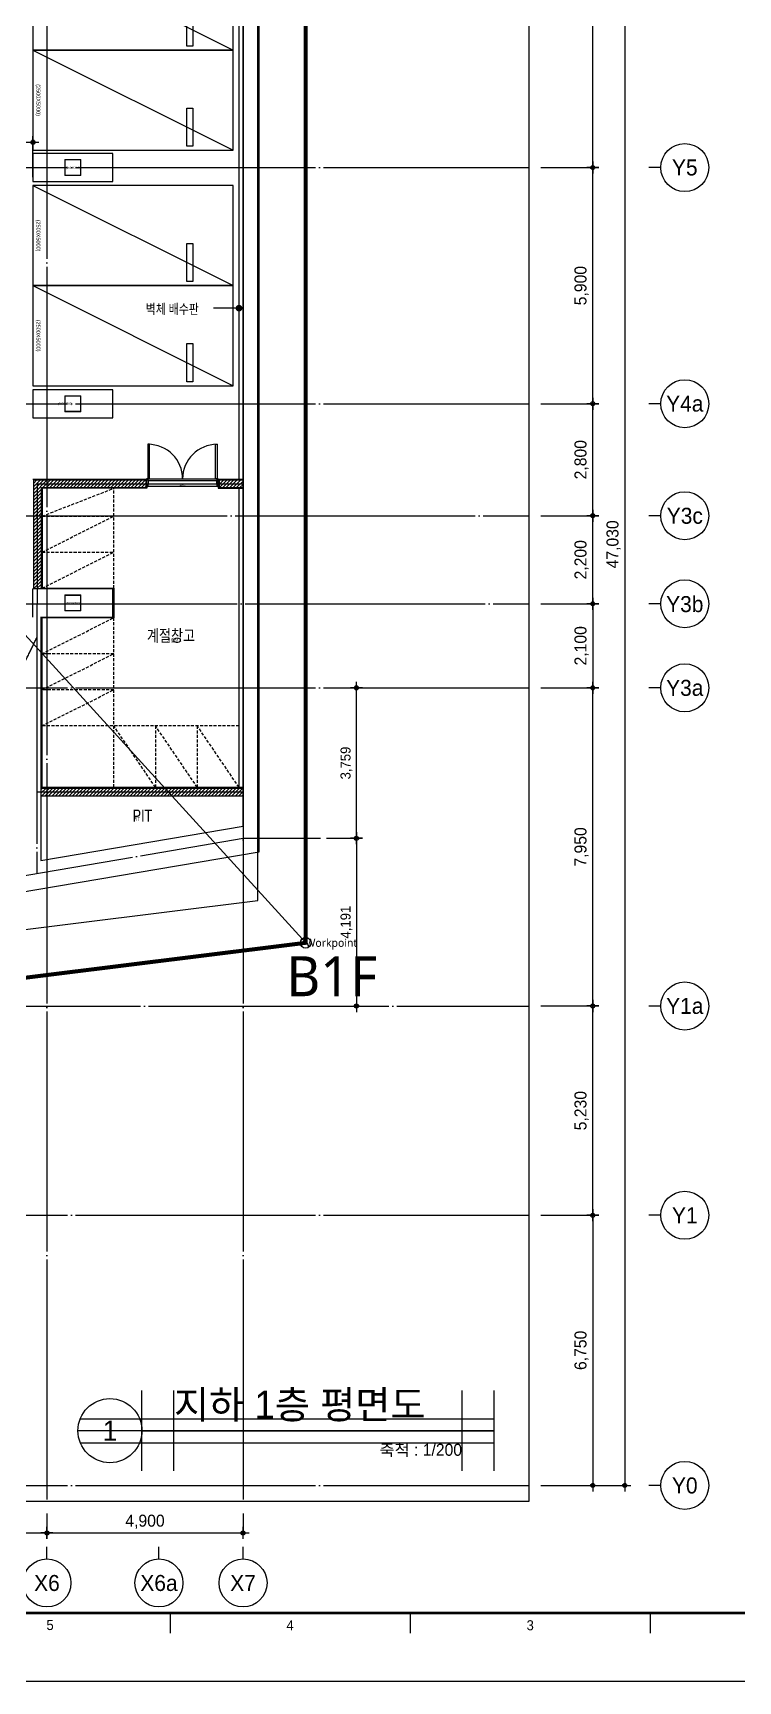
# Model space of a CAD drawing. Header units: millimetres. Extents: x 0 to 1390178, y 0 to 110113.
# Drawn here: x 392572 to 410195, y 0 to 41181 of the extents above; entities that cross this region are included whole.
import ezdxf
from ezdxf.enums import TextEntityAlignment as Align
from ezdxf.xclip import XClip

# ---------------------------------------------------------------- set-up
doc = ezdxf.new("R2018")
doc.units = ezdxf.units.MM
doc.header["$LTSCALE"] = 100
doc.header["$XCLIPFRAME"] = 0
for name, pattern in [('CEN', [62, 60, -1, 0, -1]), ('X - 평면도$0$CEN', [62, 60, -1, 0, -1]), ('X - 평면도$0$HID', [1.5, 1, -0.5]), ('X - 평면도$0$HIDDEN', [0.375, 0.25, -0.125]), ('X - 평면도$0$PHANTOM2', [50, 40, -2, 2, -2, 2, -2])]:
    doc.linetypes.add(name, pattern=pattern)
doc.layers.get('DEFPOINTS').update_dxf_attribs({"color": 145})
for name, color, linetype in [('A-CEN', 1, 'CEN'), ('AA-MKXM', 7, 'Continuous'), ('AA-XXXX-DIMS', 7, 'Continuous'), ('AA-XXXX-TEXT', 3, 'Continuous'), ('DIM', 7, 'Continuous'), ('SYM', 7, 'Continuous'), ('X - SHEET$0$AA-BORD-FORM', 7, 'Continuous'), ('X - SHEET$0$AA-BORD-TEXT', 3, 'Continuous'), ('X - 평면도$0$! □-COL', 2, 'Continuous'), ('X - 평면도$0$0-구역계', 1, 'Continuous'), ('X - 평면도$0$A-FIN', 8, 'Continuous'), ('X - 평면도$0$AA-WAXM-BLOK', 3, 'Continuous'), ('X - 평면도$0$AA-WAXM-CONC', 2, 'Continuous'), ('X - 평면도$0$AA-XXXX-CNTL', 1, 'X - 평면도$0$CEN'), ('X - 평면도$0$AA-XXXX-PARK', 8, 'Continuous'), ('X - 평면도$0$AA-XXXX-PAT3', 8, 'Continuous'), ('X - 평면도$0$AA-XXXX-PATT', 8, 'Continuous'), ('X - 평면도$0$벽배수판', 6, 'Continuous')]:
    doc.layers.add(name, color=color, linetype=linetype)
doc.layers.add('X - 평면도$0$A-door', color=4, linetype='Continuous', lineweight=25)
for name, color, linetype, plot in [('X - 평면도$0$A-GUIDE TEXT', 67, 'Continuous', False), ('X - 평면도$0$AA-XXXX-H', 195, 'Continuous', False), ('X - 평면도$0$DEFPOINT', 163, 'Continuous', False)]:
    doc.layers.add(name, color=color, linetype=linetype, plot=plot)
doc.styles.add('HAUD01', font='Dotum.ttf')
doc.styles.get("Standard").update_dxf_attribs({"font": 'Dotum.ttf'})
doc.styles.add('X - SHEET$0$HAUD01', font='Dotum.ttf')
doc.styles.add('X - 평면도$0$HAUD01', font='Dotum.ttf')
doc.styles.add('X - 평면도$0$STANDARD', font='Dotum.ttf')
doc.styles.add('X - 평면도$0$맑은고딕', font='malgun.ttf')
doc.dimstyles.new('HAUD-100', dxfattribs={"dimscale": 100, "dimtxt": 3, "dimasz": 1, "dimexe": 0, "dimexo": 3, "dimgap": 1, "dimtad": 1, "dimdec": 0, "dimdsep": 46, "dimlunit": 6, "dimtxsty": 'HAUD01', "dimblk": 'DIMDOT', "dimcen": 2.5, "dimdle": 1.5, "dimclrd": 7, "dimclre": 7, "dimclrt": 3, "dimadec": 0, "dimazin": 0, "dimtfac": 1, "dimtdec": 0, "dimtix": 1, "dimtmove": 2, "dimatfit": 3, "dimfxl": 1, "dimtvp": 1, "dimtolj": 1, "dimtzin": 0, "dimarcsym": 0})
doc.dimstyles.new('HAUD-80', dxfattribs={"dimscale": 100, "dimtxt": 2.5, "dimasz": 0.5, "dimexe": 0, "dimexo": 1.5, "dimgap": 1, "dimtad": 1, "dimdec": 0, "dimdsep": 46, "dimlunit": 6, "dimtxsty": 'HAUD01', "dimblk": 'Z_DOT', "dimcen": 2.5, "dimdle": 1.5, "dimclrd": 7, "dimclre": 7, "dimclrt": 4, "dimadec": 0, "dimazin": 0, "dimtfac": 1, "dimtdec": 0, "dimtix": 1, "dimtmove": 2, "dimatfit": 3, "dimfxl": 1, "dimtvp": 1, "dimtolj": 1, "dimtzin": 0, "dimarcsym": 0})

# ---------------------------------------------------------------- blocks, each defined once
blk = doc.blocks.new('X - SHEET$0$HAUDsheetV')
at = {"layer": 'X - SHEET$0$AA-BORD-FORM', "color": 2}
for p, q in [((601, 17), (601, 12)), ((661, 17), (661, 12)), ((721, 17), (721, 12))]:
    blk.add_line(p, q, dxfattribs=at)
at = {"layer": 'X - SHEET$0$AA-BORD-FORM', "color": 1}
blk.add_lwpolyline([(1, 0), (841, 0), (841, 594), (1, 594)], close=True, dxfattribs=at)
at = {"layer": 'X - SHEET$0$AA-BORD-FORM', "color": 2, "const_width": 0.682}
blk.add_lwpolyline([(21, 17), (21, 577), (821, 577), (821, 17)], close=True, dxfattribs=at)
at = {"layer": 'X - SHEET$0$AA-BORD-TEXT', "color": 7, "style": 'X - SHEET$0$HAUD01'}
for s, p in [('5', (571, 13.99)), ('4', (631, 13.95)), ('3', (691, 13.94))]:
    blk.add_text(s, height=2.5, dxfattribs=at).set_placement(p, align=Align.MIDDLE_CENTER)
at = {"layer": 'X - SHEET$0$AA-BORD-TEXT', "color": 3, "style": 'X - SHEET$0$HAUD01'}
for tag, p in [('PJCode', (786, 567.94)), ('작성자', (786.11, 194.82)), ('검토자', (786.11, 181.82)), ('최종검토자', (786.11, 168.82)), ('승인자', (786.11, 155.82)), ('일자', (786.83, 144.02)), ('개정번호', (812, 65.92))]:
    blk.add_attdef(tag, text='', height=3, dxfattribs=at).set_placement(p, align=Align.MIDDLE_CENTER)
at = {"layer": 'X - SHEET$0$AA-BORD-TEXT', "color": 3, "lineweight": 30, "flags": 104}
blk.add_attdef('PJTitle', text='', height=4, dxfattribs=at).set_placement((787.25, 536.62), align=Align.MIDDLE_CENTER)
blk = doc.blocks.new('X - SHEET')
ref = blk.add_blockref('X - SHEET$0$HAUDsheetV', (-100, 0), dxfattribs=dict(xscale=100, yscale=100, zscale=100))
lines = blk.add_mtext('중랑구 상봉동 116-49번지 일원 2030 청년주택 \\P신축공사', dxfattribs={"layer": 'X - SHEET$0$AA-BORD-TEXT', "color": 3, "insert": (78625, 53662), "char_height": 5056.52, "attachment_point": 1})
ref.add_attrib('PJTitle', '', (78625, 53662), dxfattribs={"flags": 104}).embed_mtext(lines)
blk = doc.blocks.new('DIMDOT')
at = {"layer": 'AA-XXXX-DIMS'}
for p, q in [((-1.5, 0), (1.5, 0)), ((0, -1.5), (0, 1.5))]:
    blk.add_line(p, q, dxfattribs=at)
for radius in [0.5, 0.25]:
    blk.add_circle((0, 0), radius, dxfattribs=at)
blk = doc.blocks.new('*D284')
at = {"color": 7, "lineweight": -2, "transparency": 16777216}
for p, q in [((-11317, -14259), (-11317, -14746)), ((-6467, -14259), (-6467, -14746)), ((-11217, -14746), (-6567, -14746))]:
    blk.add_line(p, q, dxfattribs=at)
at = {"layer": 'DEFPOINTS', "color": 0, "transparency": 16777216}
for p in [(-11317, -13959, 0), (-6467, -13959, 0), (-6467, -14746)]:
    blk.add_point(p, dxfattribs=at)
at = {"color": 7, "lineweight": -2, "transparency": 16777216, "xscale": 100, "yscale": 100, "zscale": 100, "rotation": 180}
blk.add_blockref('DIMDOT', (-11317, -14746), dxfattribs=at)
at = {"color": 7, "lineweight": -2, "transparency": 16777216, "xscale": 100, "yscale": 100, "zscale": 100}
blk.add_blockref('DIMDOT', (-6467, -14746), dxfattribs=at)
at = {"color": 3, "transparency": 16777216, "insert": (-8892, -14467), "char_height": 300, "attachment_point": 5, "style": 'HAUD01'}
blk.add_mtext('\\A1;4,850', dxfattribs=at)
blk = doc.blocks.new('*D285')
at = {"color": 7, "lineweight": -2, "transparency": 16777216}
for p, q in [((-6467, -14259), (-6467, -14746)), ((-1567, -14259), (-1567, -14746)), ((-6367, -14746), (-1667, -14746))]:
    blk.add_line(p, q, dxfattribs=at)
at = {"layer": 'DEFPOINTS', "color": 0, "transparency": 16777216}
for p in [(-6467, -13959, 0), (-1567, -13959, 0), (-1567, -14746)]:
    blk.add_point(p, dxfattribs=at)
at = {"color": 7, "lineweight": -2, "transparency": 16777216, "xscale": 100, "yscale": 100, "zscale": 100, "rotation": 180}
blk.add_blockref('DIMDOT', (-6467, -14746), dxfattribs=at)
at = {"color": 7, "lineweight": -2, "transparency": 16777216, "xscale": 100, "yscale": 100, "zscale": 100}
blk.add_blockref('DIMDOT', (-1567, -14746), dxfattribs=at)
at = {"color": 3, "transparency": 16777216, "insert": (-4017, -14467), "char_height": 300, "attachment_point": 5, "style": 'HAUD01'}
blk.add_mtext('\\A1;4,900', dxfattribs=at)
blk = doc.blocks.new('*D289')
at = {"color": 7, "lineweight": -2, "transparency": 16777216}
for p, q in [((5874, 33471), (7974, 33471)), ((7974, 33371), (7974, -13459)), ((5874, -13559), (7974, -13559))]:
    blk.add_line(p, q, dxfattribs=at)
at = {"layer": 'DEFPOINTS', "color": 0, "transparency": 16777216}
for p in [(5574, 33471, 0), (5574, -13559, 0), (7974, -13559)]:
    blk.add_point(p, dxfattribs=at)
at = {"color": 7, "lineweight": -2, "transparency": 16777216, "xscale": 100, "yscale": 100, "zscale": 100}
for p, rotation in [((7974, 33471), 90), ((7974, -13559), 270)]:
    blk.add_blockref('DIMDOT', p, dxfattribs=dict(at, rotation=rotation))
at = {"color": 3, "transparency": 16777216, "insert": (7695, 9956), "char_height": 300, "attachment_point": 5, "rotation": 90, "style": 'HAUD01'}
blk.add_mtext('\\A1;47,030', dxfattribs=at)
blk = doc.blocks.new('*D291')
at = {"color": 7, "lineweight": -2, "transparency": 16777216}
for p, q in [((5874, 27721), (7174, 27721)), ((7174, 19471), (7174, 27621)), ((5874, 19371), (7174, 19371))]:
    blk.add_line(p, q, dxfattribs=at)
at = {"layer": 'DEFPOINTS', "color": 0, "transparency": 16777216}
for p in [(5574, 27721, 0), (7174, 27721), (5574, 19371, 0)]:
    blk.add_point(p, dxfattribs=at)
at = {"color": 7, "lineweight": -2, "transparency": 16777216, "xscale": 100, "yscale": 100, "zscale": 100}
for p, rotation in [((7174, 27721), 90), ((7174, 19371), 270)]:
    blk.add_blockref('DIMDOT', p, dxfattribs=dict(at, rotation=rotation))
at = {"color": 3, "transparency": 16777216, "insert": (6895, 23546), "char_height": 300, "attachment_point": 5, "rotation": 90, "style": 'HAUD01'}
blk.add_mtext('\\A1;8,350', dxfattribs=at)
blk = doc.blocks.new('*D292')
at = {"color": 7, "lineweight": -2, "transparency": 16777216}
for p, q in [((5874, 6371), (7174, 6371)), ((7174, -1479), (7174, 6271)), ((5874, -1579), (7174, -1579))]:
    blk.add_line(p, q, dxfattribs=at)
at = {"layer": 'DEFPOINTS', "color": 0, "transparency": 16777216}
for p in [(5574, 6371, 0), (7174, 6371), (5574, -1579, 0)]:
    blk.add_point(p, dxfattribs=at)
at = {"color": 7, "lineweight": -2, "transparency": 16777216, "xscale": 100, "yscale": 100, "zscale": 100}
for p, rotation in [((7174, 6371), 90), ((7174, -1579), 270)]:
    blk.add_blockref('DIMDOT', p, dxfattribs=dict(at, rotation=rotation))
at = {"color": 3, "transparency": 16777216, "insert": (6895, 2396), "char_height": 300, "attachment_point": 5, "rotation": 90, "style": 'HAUD01'}
blk.add_mtext('\\A1;7,950', dxfattribs=at)
blk = doc.blocks.new('*D293')
at = {"color": 7, "lineweight": -2, "transparency": 16777216}
for p, q in [((5874, -1579), (7174, -1579)), ((7174, -6709), (7174, -1679)), ((5874, -6809), (7174, -6809))]:
    blk.add_line(p, q, dxfattribs=at)
at = {"layer": 'DEFPOINTS', "color": 0, "transparency": 16777216}
for p in [(5574, -1579, 0), (7174, -1579), (5574, -6809, 0)]:
    blk.add_point(p, dxfattribs=at)
at = {"color": 7, "lineweight": -2, "transparency": 16777216, "xscale": 100, "yscale": 100, "zscale": 100}
for p, rotation in [((7174, -1579), 90), ((7174, -6809), 270)]:
    blk.add_blockref('DIMDOT', p, dxfattribs=dict(at, rotation=rotation))
at = {"color": 3, "transparency": 16777216, "insert": (6895, -4194), "char_height": 300, "attachment_point": 5, "rotation": 90, "style": 'HAUD01'}
blk.add_mtext('\\A1;5,230', dxfattribs=at)
blk = doc.blocks.new('*D294')
at = {"color": 7, "lineweight": -2, "transparency": 16777216}
for p, q in [((5874, 19371), (7174, 19371)), ((7174, 13571), (7174, 19271)), ((5874, 13471), (7174, 13471))]:
    blk.add_line(p, q, dxfattribs=at)
at = {"layer": 'DEFPOINTS', "color": 0, "transparency": 16777216}
for p in [(5574, 19371, 0), (7174, 19371), (5574, 13471, 0)]:
    blk.add_point(p, dxfattribs=at)
at = {"color": 7, "lineweight": -2, "transparency": 16777216, "xscale": 100, "yscale": 100, "zscale": 100}
for p, rotation in [((7174, 19371), 90), ((7174, 13471), 270)]:
    blk.add_blockref('DIMDOT', p, dxfattribs=dict(at, rotation=rotation))
at = {"color": 3, "transparency": 16777216, "insert": (6895, 16421), "char_height": 300, "attachment_point": 5, "rotation": 90, "style": 'HAUD01'}
blk.add_mtext('\\A1;5,900', dxfattribs=at)
blk = doc.blocks.new('*D295')
at = {"color": 7, "lineweight": -2, "transparency": 16777216}
for p, q in [((5874, 13471), (7174, 13471)), ((7174, 10771), (7174, 13371)), ((5874, 10671), (7174, 10671))]:
    blk.add_line(p, q, dxfattribs=at)
at = {"layer": 'DEFPOINTS', "color": 0, "transparency": 16777216}
for p in [(5574, 13471, 0), (7174, 13471), (5574, 10671, 0)]:
    blk.add_point(p, dxfattribs=at)
at = {"color": 7, "lineweight": -2, "transparency": 16777216, "xscale": 100, "yscale": 100, "zscale": 100}
for p, rotation in [((7174, 13471), 90), ((7174, 10671), 270)]:
    blk.add_blockref('DIMDOT', p, dxfattribs=dict(at, rotation=rotation))
at = {"color": 3, "transparency": 16777216, "insert": (6895, 12071), "char_height": 300, "attachment_point": 5, "rotation": 90, "style": 'HAUD01'}
blk.add_mtext('\\A1;2,800', dxfattribs=at)
blk = doc.blocks.new('*D296')
at = {"color": 7, "lineweight": -2, "transparency": 16777216}
for p, q in [((5874, -6809), (7174, -6809)), ((7174, -6909), (7174, -13459)), ((5874, -13559), (7174, -13559))]:
    blk.add_line(p, q, dxfattribs=at)
at = {"layer": 'DEFPOINTS', "color": 0, "transparency": 16777216}
for p in [(5574, -6809, 0), (5574, -13559), (7174, -13559)]:
    blk.add_point(p, dxfattribs=at)
at = {"color": 7, "lineweight": -2, "transparency": 16777216, "xscale": 100, "yscale": 100, "zscale": 100}
for p, rotation in [((7174, -6809), 90), ((7174, -13559), 270)]:
    blk.add_blockref('DIMDOT', p, dxfattribs=dict(at, rotation=rotation))
at = {"color": 3, "transparency": 16777216, "insert": (6895, -10184), "char_height": 300, "attachment_point": 5, "rotation": 90, "style": 'HAUD01'}
blk.add_mtext('\\A1;6,750', dxfattribs=at)
blk = doc.blocks.new('*D297')
at = {"color": 7, "lineweight": -2, "transparency": 16777216}
for p, q in [((5874, 10671), (7174, 10671)), ((7174, 8571), (7174, 10571)), ((5874, 8471), (7174, 8471))]:
    blk.add_line(p, q, dxfattribs=at)
at = {"layer": 'DEFPOINTS', "color": 0, "transparency": 16777216}
for p in [(5574, 10671, 0), (7174, 10671), (5574, 8471, 0)]:
    blk.add_point(p, dxfattribs=at)
at = {"color": 7, "lineweight": -2, "transparency": 16777216, "xscale": 100, "yscale": 100, "zscale": 100}
for p, rotation in [((7174, 10671), 90), ((7174, 8471), 270)]:
    blk.add_blockref('DIMDOT', p, dxfattribs=dict(at, rotation=rotation))
at = {"color": 3, "transparency": 16777216, "insert": (6895, 9571), "char_height": 300, "attachment_point": 5, "rotation": 90, "style": 'HAUD01'}
blk.add_mtext('\\A1;2,200', dxfattribs=at)
blk = doc.blocks.new('*D300')
at = {"color": 7, "lineweight": -2, "transparency": 16777216}
for p, q in [((5874, 8471), (7174, 8471)), ((7174, 8371), (7174, 6471)), ((5874, 6371), (7174, 6371))]:
    blk.add_line(p, q, dxfattribs=at)
at = {"layer": 'DEFPOINTS', "color": 0, "transparency": 16777216}
for p in [(5574, 8471), (5574, 6371), (7174, 6371)]:
    blk.add_point(p, dxfattribs=at)
at = {"color": 7, "lineweight": -2, "transparency": 16777216, "xscale": 100, "yscale": 100, "zscale": 100}
for p, rotation in [((7174, 8471), 90), ((7174, 6371), 270)]:
    blk.add_blockref('DIMDOT', p, dxfattribs=dict(at, rotation=rotation))
at = {"color": 3, "transparency": 16777216, "insert": (6895, 7421), "char_height": 300, "attachment_point": 5, "rotation": 90, "style": 'HAUD01'}
blk.add_mtext('\\A1;2,100', dxfattribs=at)
blk = doc.blocks.new('Z_DOT')
at = {"layer": 'DIM', "color": 0}
for p, q in [((-3, 0), (3, 0)), ((0, -3), (0, 3))]:
    blk.add_line(p, q, dxfattribs=at)
for radius in [1.05, 0.525]:
    blk.add_circle((0, 0), radius, dxfattribs=at)
blk = doc.blocks.new('*D64')
at = {"layer": 'DEFPOINTS', "color": 0, "transparency": 16777216}
for p in [(392572, 38450), (386172, 37429), (392572, 37429)]:
    blk.add_point(p, dxfattribs=at)
at = {"layer": 'DIM', "color": 7, "lineweight": -2, "transparency": 16777216}
for p, q in [((386172, 37579), (386172, 38450)), ((386222, 38450), (392522, 38450)), ((392572, 37579), (392572, 38450))]:
    blk.add_line(p, q, dxfattribs=at)
at = {"layer": 'DIM', "color": 7, "lineweight": -2, "transparency": 16777216, "xscale": 50, "yscale": 50, "zscale": 50, "rotation": 180}
blk.add_blockref('Z_DOT', (386172, 38450), dxfattribs=at)
at = {"layer": 'DIM', "color": 7, "lineweight": -2, "transparency": 16777216, "xscale": 50, "yscale": 50, "zscale": 50}
blk.add_blockref('Z_DOT', (392572, 38450), dxfattribs=at)
at = {"layer": 'DIM', "color": 4, "transparency": 16777216, "insert": (389372, 38699), "char_height": 250, "attachment_point": 5, "style": 'HAUD01'}
blk.add_mtext('\\A1;6,400', dxfattribs=at)
blk = doc.blocks.new('X - 평면도$0$A$C1F6A04A41')
at = {"layer": 'X - 평면도$0$AA-XXXX-PARK', "ltscale": 5}
blk.add_line((0, 100), (2500, 5100), dxfattribs=at)
for points in [[(0, 100), (2500, 100), (2500, 5100), (0, 5100)], [(2400, 4100), (2400, 3950), (1450, 3950), (1450, 4100)]]:
    blk.add_lwpolyline(points, close=True, dxfattribs=at)
at = {"layer": 'X - 평면도$0$DEFPOINT', "style": 'X - 평면도$0$HAUD01', "width": 0.9}
blk.add_text('(2500X5000)', height=100, dxfattribs=at).set_placement((1250, 236), align=Align.MIDDLE_CENTER)
blk = doc.blocks.new('X - 평면도$0$A$C131C07CB')
at = {"layer": 'X - 평면도$0$0-구역계', "color": 1, "linetype": 'X - 평면도$0$PHANTOM2', "const_width": 100, "flags": 128}
blk.add_lwpolyline([(50108, 50546), (32940, 50631), (27658, 50496), (20509, 50187), (2300, 48329), (1988, 39918), (1940, 31390), (1399, 24265), (272, 6596), (50, 108), (11256, 50), (11486, 6795), (29909, 7122), (29397, 12805), (50106, 15382)], close=True, dxfattribs=at)
at = {"layer": 'X - 평면도$0$DEFPOINT'}
for points in [[(50108, 50546), (32940, 50631), (27658, 50496), (20509, 50187), (2300, 48329), (1988, 39918), (1940, 31390), (1399, 24265), (272, 6596), (50, 108), (11256, 50), (11486, 6795), (29909, 7122), (29397, 12805), (50106, 15382)], [(48908, 49352), (32952, 49431), (27700, 49296), (20596, 48990), (3461, 47241), (3188, 39892), (3140, 31341), (2596, 24182), (1470, 6537), (1291, 1301), (10096, 1256), (10325, 7974), (28598, 8299), (28098, 13852), (48906, 16442)]]:
    blk.add_lwpolyline(points, close=True, dxfattribs=at)
blk.add_circle((50106, 15382), 133, dxfattribs=at)
at = {"layer": 'X - 평면도$0$DEFPOINT', "style": 'X - 평면도$0$맑은고딕'}
blk.add_text('Workpoint ', height=200, dxfattribs=at).set_placement((50106, 15382), align=Align.MIDDLE_LEFT)
blk = doc.blocks.new('X - 평면도$0$ㅁ-400X400X9X9')
at = {"layer": 'X - 평면도$0$! □-COL', "lineweight": 9, "flags": 128}
for points in [[(143814, 359875), (144214, 359875), (144214, 359884), (143814, 359884)], [(143814, 359493), (143823, 359493), (143823, 359875), (143814, 359875)], [(144214, 359493), (144205, 359493), (144205, 359875), (144214, 359875)], [(143814, 359493), (144214, 359493), (144214, 359484), (143814, 359484)]]:
    blk.add_lwpolyline(points, close=True, dxfattribs=at)
blk = doc.blocks.new('X - 평면도$0$ㅁ-310X310X9X9')
at = {"layer": 'X - 평면도$0$! □-COL', "lineweight": 9, "elevation": 0, "flags": 128}
for points in [[(295854, -66584), (296164, -66584), (296164, -66575), (295854, -66575)], [(295854, -66876), (295863, -66876), (295863, -66584), (295854, -66584)], [(296164, -66876), (296155, -66876), (296155, -66584), (296164, -66584)], [(295854, -66876), (296164, -66876), (296164, -66885), (295854, -66885)]]:
    blk.add_lwpolyline(points, close=True, dxfattribs=at)
blk = doc.blocks.new('X - 평면도$0$ㅁ-480X310X9X9')
at = {"layer": 'X - 평면도$0$! □-COL', "lineweight": 9, "elevation": 0, "flags": 128}
for points in [[(295854, -66584), (296164, -66584), (296164, -66575), (295854, -66575)], [(295854, -67046), (295863, -67046), (295863, -66584), (295854, -66584)], [(296164, -67046), (296155, -67046), (296155, -66584), (296164, -66584)], [(295854, -67046), (296164, -67046), (296164, -67055), (295854, -67055)]]:
    blk.add_lwpolyline(points, close=True, dxfattribs=at)
blk = doc.blocks.new('X - 평면도$0$A$Cb11c32c7')
at = {"layer": 'X - 평면도$0$AA-XXXX-H'}
blk.add_lwpolyline([(-9, 154, 0.414214), (-31, 176), (-202, 176), (-202, 205), (202, 205), (202, 176), (31, 176, 0.414214), (9, 154), (9, -159, 0.414214), (31, -181), (202, -181), (202, -209), (-202, -209), (-202, -181), (-31, -181, 0.414214), (-9, -159)], format="xyb", close=True, dxfattribs=at)
at = {"layer": 'X - 평면도$0$DEFPOINT', "color": 195}
for p, q in [((-202, 176), (-202, -181)), ((202, 176), (202, -181))]:
    blk.add_line(p, q, dxfattribs=at)
blk = doc.blocks.new('X - 평면도$0$A$C3919c76b')
for p in [(-77388, 54393), (-70922, 54393), (-62388, 54396), (-70913, 47796), (-62388, 47796), (-77388, 44383), (-70913, 44383)]:
    blk.add_blockref('X - 평면도$0$A$Cb11c32c7', p)
at = {"rotation": 90}
blk.add_blockref('X - 평면도$0$A$Cb11c32c7', (-77388, 47793), dxfattribs=at)
blk = doc.blocks.new('X - 평면도$0$A$C69CA1AF6')
for name, p in [('X - 평면도$0$ㅁ-310X310X9X9', (-329926, 98351, 0)), ('X - 평면도$0$ㅁ-400X400X9X9', (-185832, -331893)), ('X - 평면도$0$ㅁ-400X400X9X9', (-177932, -331893)), ('X - 평면도$0$A$C3919c76b', (43361, -33202)), ('X - 평면도$0$ㅁ-400X400X9X9', (-185832, -340313)), ('X - 평면도$0$ㅁ-480X310X9X9', (-309726, 86286, 0)), ('X - 평면도$0$ㅁ-400X400X9X9', (-149832, -340313)), ('X - 평면도$0$ㅁ-400X400X9X9', (-149832, -346213)), ('X - 평면도$0$ㅁ-310X310X9X9', (-310176, 80031, 0)), ('X - 평면도$0$ㅁ-400X400X9X9', (-185832, -348913)), ('X - 평면도$0$ㅁ-400X400X9X9', (-149832, -351193)), ('X - 평면도$0$ㅁ-400X400X9X9', (-176042, -353353)), ('X - 평면도$0$ㅁ-400X400X9X9', (-170892, -353353)), ('X - 평면도$0$ㅁ-400X400X9X9', (-185832, -354843)), ('X - 평면도$0$ㅁ-400X400X9X9', (-185832, -360743)), ('X - 평면도$0$ㅁ-400X400X9X9', (-177042, -361263)), ('X - 평면도$0$ㅁ-400X400X9X9', (-170892, -361263))]:
    blk.add_blockref(name, p)
for name, p, rotation in [('X - 평면도$0$ㅁ-480X310X9X9', (-86342, -285388, 0), 90), ('X - 평면도$0$ㅁ-480X310X9X9', (-81332, -285388, 0), 90), ('X - 평면도$0$ㅁ-400X400X9X9', (-101704, -371124), 9.582629357068267)]:
    blk.add_blockref(name, p, dxfattribs=dict(rotation=rotation))
blk = doc.blocks.new('X - 평면도$0$A$Cfb342870')
at = {"layer": 'DEFPOINTS'}
blk.add_line((0, 0), (-19177, 21041), dxfattribs=at)
blk.add_circle((0, 0), 133, dxfattribs=at)
at = {"layer": 'X - 평면도$0$AA-WAXM-CONC'}
for p, q in [((-1167, 2274), (-1167, 33871)), ((-1567, 2916), (-1567, 33471)), ((-6617, 8141), (-6617, 2058)), ((-6617, 2058), (-1567, 2916)), ((-22067, -1279), (-1167, 2274))]:
    blk.add_line(p, q, dxfattribs=at)
blk.add_point((0, 0), dxfattribs=at)
at = {"layer": 'DEFPOINTS', "style": 'X - 평면도$0$맑은고딕'}
for s, height, p in [('Workpoint ', 200, (0, 0)), ('B1F', 1000, (-482, -834))]:
    blk.add_text(s, height=height, dxfattribs=at).set_placement(p, align=Align.MIDDLE_LEFT)
blk = doc.blocks.new('X - 평면도$0$B4~1F_COL')
at = {"layer": 'X - 평면도$0$AA-WAXM-CONC'}
for p, q in [((-76928, -23827), (-77628, -23827)), ((-77628, -23827), (-77628, -24727)), ((-76928, -24727), (-76928, -23827)), ((-68628, -23827), (-69328, -23827)), ((-69328, -23827), (-69328, -24727)), ((-68628, -24727), (-68628, -23827)), ((-62728, -23827), (-63428, -23827)), ((-63428, -23827), (-63428, -24727)), ((-62728, -24727), (-62728, -23827)), ((-54328, -23827), (-55028, -23827)), ((-55028, -23827), (-55028, -24727)), ((-54328, -24727), (-54328, -23827)), ((-77628, -24727), (-76928, -24727)), ((-69328, -24727), (-68628, -24727)), ((-63428, -24727), (-62728, -24727)), ((-55028, -24727), (-54328, -24727)), ((-56778, -34707), (-57378, -34707)), ((-57378, -34707), (-57378, -37507)), ((-56778, -37507), (-56778, -34707)), ((-84178, -36177), (-86478, -36177)), ((-86478, -36177), (-86478, -36877)), ((-84178, -36877), (-84178, -36177)), ((-86478, -36877), (-84178, -36877)), ((-57378, -37507), (-56778, -37507)), ((-58378, -45577), (-58378, -46251)), ((-48178, -47057), (-50178, -47057)), ((-50178, -47757), (-50178, -47057)), ((-48178, -47757), (-48178, -47057)), ((-49978, -47757), (-48178, -47757)), ((-63328, -48094), (-63981, -48204)), ((-62009, -47871), (-63128, -48060)), ((-61942, -48265), (-62009, -47871)), ((-63981, -48204), (-63914, -48600)), ((-63864, -48894), (-61892, -48561)), ((-71238, -49217), (-71238, -49617)), ((-69238, -49217), (-71038, -49217)), ((-69238, -49217), (-69238, -49497)), ((-75388, -57127), (-75388, -57227)), ((-69738, -61107), (-69738, -62307)), ((-69738, -61107), (-69238, -61107)), ((-69238, -61107), (-69238, -62307))]:
    blk.add_line(p, q, dxfattribs=at)
for points in [[(-46678, -24527), (-47578, -24527), (-47578, -23827), (-46678, -23827)], [(-77628, -28507), (-76928, -28507), (-76928, -26507), (-77628, -26507)], [(-69328, -28507), (-69328, -26507), (-68628, -26507), (-68628, -28507)], [(-63428, -28507), (-63428, -26507), (-62728, -26507), (-62728, -28507)], [(-54328, -28507), (-54328, -26507), (-55028, -26507), (-55028, -28507)], [(-50178, -36877), (-48178, -36877), (-48178, -36177), (-50178, -36177)], [(-56778, -42247), (-58278, -42247), (-58278, -42947), (-56778, -42947)], [(-50178, -42777), (-48178, -42777), (-48178, -42077), (-50178, -42077)], [(-84178, -45477), (-84178, -44777), (-86178, -44777), (-86178, -45477)], [(-86178, -51407), (-84178, -51407), (-84178, -50707), (-86178, -50707)], [(-86178, -57307), (-84178, -57307), (-84178, -56607), (-86178, -56607)]]:
    blk.add_lwpolyline(points, close=True, dxfattribs=at)
for points in [[(-85378, -26507), (-85528, -26507), (-85528, -28507), (-84828, -28507), (-84828, -26507), (-84978, -26507)], [(-48678, -28507), (-48678, -28507), (-46678, -28507), (-46678, -27807), (-48678, -27807), (-48678, -28307)], [(-89178, -28507), (-87978, -28507), (-87978, -28007), (-89178, -28007)], [(-62588, -44977), (-63388, -44977), (-63388, -45577), (-62388, -45577), (-62388, -44977)], [(-58378, -45577), (-59878, -45577), (-59878, -44977), (-57578, -44977), (-57578, -44977)], [(-74388, -49617), (-74388, -49217), (-76388, -49217), (-76388, -49917), (-74388, -49917)], [(-75388, -57127), (-75388, -57127), (-77388, -57127), (-77388, -57827), (-75388, -57827), (-75388, -57427)], [(-71238, -57427), (-71238, -57827), (-69238, -57827), (-69238, -57824)], [(-89178, -64607), (-87878, -64607), (-87878, -64107), (-89178, -64107)]]:
    blk.add_lwpolyline(points, dxfattribs=at)
at = {"layer": 'X - 평면도$0$DEFPOINT', "linetype": 'X - 평면도$0$HID'}
for points in [[(-76888, -36807), (-76888, -34707), (-77388, -34707), (-77388, -36807), (-76888, -36807)], [(-63718, -34707), (-63718, -35207), (-62388, -35207), (-62388, -34707), (-63718, -34707)], [(-69038, -41307), (-69038, -40807), (-71413, -40807), (-71413, -41307), (-69038, -41307)], [(-63588, -41307), (-63588, -40807), (-62388, -40807), (-62388, -41307), (-63588, -41307)], [(-76888, -43407), (-76888, -44717), (-77388, -44717), (-77388, -43407), (-76888, -43407)], [(-72343, -44717), (-72343, -44217), (-70913, -44217), (-70913, -44717), (-72343, -44717)]]:
    blk.add_lwpolyline(points, dxfattribs=at)
at = {"layer": 'X - 평면도$0$DEFPOINT', "style": 'X - 평면도$0$STANDARD'}
for s, p in [('(700X900)', (-77278, -24277)), ('(700X900)', (-68978, -24277)), ('(700X900)', (-63079, -24276)), ('(700X900)', (-54678, -24277)), ('(900X700)', (-47128, -24177)), ('(1900X500)', (-88628, -28257)), ('(2000X700)', (-47678, -28157)), ('(2300X700)', (-85328, -36527)), ('(1600X700)', (-49178, -36527)), ('(2000X700)', (-49378, -42427)), ('(1500X700)', (-57528, -42547)), ('(2000X700)', (-85178, -45127)), ('(600X1000)', (-62888, -45277)), ('(3100X600)', (-58659, -45277)), ('(2000X700)', (-49178, -47407)), ('(2000X700)', (-75388, -49567)), ('(2000X700)', (-70238, -49567)), ('(2000X700)', (-85178, -51057)), ('(2000X700)', (-85178, -56957)), ('(2000X700)', (-76388, -57477)), ('(2000X700)', (-70238, -57477)), ('(1900X500)', (-69548, -61607)), ('2000X500)', (-88628, -64357))]:
    blk.add_text(s, height=50, dxfattribs=at).set_placement(p, align=Align.MIDDLE_CENTER)
for s, rotation, p in [('(2000X700)', 90, (-85178, -27507)), ('(2000X700)', 90, (-77278, -27507)), ('(2000X700)', 90, (-68978, -27507)), ('(2000X700)', 90, (-63078, -27507)), ('(2000X700)', 90, (-54678, -27507)), ('(600X2800)', 90, (-57078, -36107)), ('(2000X700)', 9.52, (-62937, -48383))]:
    blk.add_text(s, height=50, rotation=rotation, dxfattribs=at).set_placement(p, align=Align.MIDDLE_CENTER)
blk = doc.blocks.new('X - 평면도$0$A$C9949ff83')
at = {"layer": 'DEFPOINTS'}
for points in [[(0, 59400), (84000, 59400), (84000, 0), (0, 0)], [(2000, 1700), (75000, 1700), (75000, 57700), (2000, 57700)]]:
    blk.add_lwpolyline(points, close=True, dxfattribs=at)
blk = doc.blocks.new('X - 평면도$0$철재양여닫이문(S)1')
at = {"layer": 'X - 평면도$0$A-door', "color": 9}
for p, q in [((35, 0), (1765, 0)), ((35, -180), (1765, -180)), ((45, -40), (1755, -40))]:
    blk.add_line(p, q, dxfattribs=at)
at = {"layer": 'X - 평면도$0$A-door'}
for points in [[(75, 865), (35, 865), (35, 0), (75, 0)], [(1725, 865), (1765, 865), (1765, 0), (1725, 0)], [(2, -30), (2, -2), (33, -2), (33, -42), (43, -42), (43, -138), (33, -138), (33, -178), (2, -178), (2, -150), (0, -150), (0, -180), (35, -180), (35, -140), (45, -140), (45, -40), (35, -40), (35, 0), (0, 0), (0, -30)], [(1798, -30), (1798, -2), (1767, -2), (1767, -42), (1757, -42), (1757, -138), (1767, -138), (1767, -178), (1798, -178), (1798, -150), (1800, -150), (1800, -180), (1765, -180), (1765, -140), (1755, -140), (1755, -40), (1765, -40), (1765, 0), (1800, 0), (1800, -30)]]:
    blk.add_lwpolyline(points, close=True, dxfattribs=at)
at = {"layer": 'X - 평면도$0$A-door', "color": 8}
for points in [[(33, -2), (2, -2), (2, -178), (33, -178), (33, -177), (3, -177), (3, -3), (33, -3)], [(1767, -2), (1798, -2), (1798, -178), (1767, -178), (1767, -177), (1797, -177), (1797, -3), (1767, -3)]]:
    blk.add_lwpolyline(points, close=True, dxfattribs=at)
at = {"layer": 'X - 평면도$0$A-door', "color": 1}
for centre, start, end in [((35, 0), 0, 90), ((1765, 0), 90, 180)]:
    blk.add_arc(centre, 865, start, end, dxfattribs=at)
at = {"layer": 'X - 평면도$0$A-GUIDE TEXT'}
for p, q in [((-10, -175), (-10, -5)), ((1810, -175), (1810, -5))]:
    blk.add_line(p, q, dxfattribs=at)
at = {"layer": 'X - 평면도$0$DEFPOINT', "style": 'X - 평면도$0$HAUD01'}
blk.add_text('1800', height=50, dxfattribs=at).set_placement((898, -180), align=Align.BOTTOM_CENTER)
blk = doc.blocks.new('X - 평면도', base_point=(-475.4, -286.7))
at = {"layer": 'X - 평면도$0$AA-XXXX-PATT'}
h = blk.add_hatch(dxfattribs=at)
h.set_pattern_fill('_USER', color=256, scale=60, angle=45, style=0, pattern_type=0)
h.set_pattern_definition([(45, (0, 0), (-42.426407, 42.426407), [])])
h.paths.add_polyline_path([(582652, 44768.1), (579842, 44768.1), (579842, 42043.1), (580032, 42043.1), (580032, 44578.1), (582652, 44578.1)])
h.paths.add_polyline_path([(585072, 44768.1), (584472, 44768.1), (584472, 44578.1), (585072, 44578.1)])
h = blk.add_hatch(dxfattribs=at)
h.set_pattern_fill('_USER', color=256, scale=60, angle=45, style=0, pattern_type=0)
h.set_pattern_definition([(45, (0, -35), (-42.426407, 42.426407), [])])
h.paths.add_polyline_path([(580022, 37068.1), (580022, 36878.1), (583283, 36878.1), (583109.8, 37068.1)])
h.paths.add_polyline_path([(585072, 36878.1), (585072, 37068.1), (583109.8, 37068.1), (583283, 36878.1)])
at = {"layer": 'DEFPOINTS'}
blk.add_lwpolyline([(531286.2, 68689.6), (592213.6, 68689.6), (592213.6, 19243.1), (531286.2, 19243.1)], close=True, dxfattribs=at)
at = {"layer": 'X - 평면도$0$A-FIN'}
for p, q in [((579822, 44788.1), (582662, 44788.1)), ((582672, 44613.1), (582672, 44558.1)), ((584452, 44613.1), (584452, 44558.1)), ((584452, 44558.1), (585072, 44558.1)), ((584462, 44788.1), (585072, 44788.1))]:
    blk.add_line(p, q, dxfattribs=at)
blk.add_lwpolyline([(582672, 44558.1), (580052, 44558.1), (580052, 42063.1), (581842, 42063.1), (581842, 41323.1), (580042, 41323.1), (580042, 37088.1), (585072, 37088.1)], dxfattribs=at)
at = {"layer": 'X - 평면도$0$AA-WAXM-BLOK'}
for p, q in [((579842, 44768.1), (582652, 44768.1)), ((579842, 42043.1), (579842, 44768.1)), ((580032, 44578.1), (582652, 44578.1)), ((580032, 42043.1), (580032, 44578.1)), ((582652, 44768.1), (582652, 44578.1)), ((584472, 44768.1), (584472, 44578.1)), ((584472, 44768.1), (585072, 44768.1)), ((584472, 44578.1), (585072, 44578.1)), ((580022, 37068.1), (585072, 37068.1)), ((580022, 36878.1), (585072, 36878.1))]:
    blk.add_line(p, q, dxfattribs=at)
at = {"layer": 'X - 평면도$0$AA-XXXX-CNTL'}
for p, q in [((580172, 68689.6), (580172, 19243.1)), ((585072, 68689.6), (585072, 19243.1)), ((585072, 66673.1), (585072, 35520.7)), ((531286.2, 52573.1), (592213.6, 52573.1)), ((531286.2, 46673.1), (592213.6, 46673.1)), ((579937, 44673.1), (585072, 44673.1)), ((579937, 41673.1), (579937, 44673.1)), ((566276.1, 43873.1), (592213.6, 43873.1)), ((578922, 41673.1), (592213.6, 41673.1)), ((579922, 41673.1), (579922, 34925.7)), ((531286.2, 39573.1), (592213.6, 39573.1)), ((579922, 36973.1), (585072, 36973.1)), ((564172, 32261.4), (585072, 35813.8)), ((551712, 31623.1), (592213.6, 31623.1)), ((531286.2, 26393.1), (592213.6, 26393.1)), ((531286.2, 19643.1), (592213.6, 19643.1))]:
    blk.add_line(p, q, dxfattribs=at)
blk.add_arc((567822, 46473.1), 13350, 303.56695, 335.00803, dxfattribs=at)
at = {"layer": 'X - 평면도$0$AA-XXXX-PAT3', "linetype": 'X - 평면도$0$HIDDEN', "ltscale": 3}
for p, q in [((580052, 43863.1), (581842, 44558.1)), ((581842, 42063.1), (581842, 44558.1)), ((580052, 43863.1), (581842, 43863.1)), ((580052, 42963.1), (581842, 43863.1)), ((580052, 42963.1), (581842, 42963.1)), ((580052, 42063.1), (581842, 42963.1)), ((581842, 41323.1), (580042, 41323.1)), ((580042, 40423.1), (581842, 41323.1)), ((581842, 37088.1), (581842, 41323.1)), ((581842, 40423.1), (580042, 40423.1)), ((580042, 39523.1), (581842, 40423.1)), ((581842, 39523.1), (580042, 39523.1)), ((580042, 38623.1), (581842, 39523.1)), ((584972, 38623.1), (580042, 38623.1)), ((582885.3, 37088.1), (581842, 38623.1)), ((582885.3, 38623.1), (582885.3, 37088.1)), ((583928.6, 37088.1), (582885.3, 38623.1)), ((583928.6, 38623.1), (583928.6, 37088.1)), ((584972, 37088.1), (583928.6, 38623.1))]:
    blk.add_line(p, q, dxfattribs=at)
at = {"layer": 'X - 평면도$0$벽배수판'}
for p, q in [((584972, 44788.1), (584972, 61073.1)), ((584972, 37088.1), (584972, 44558.1))]:
    blk.add_line(p, q, dxfattribs=at)
for name, p in [('X - 평면도$0$A$C9949ff83', (523249.9, 14755.9)), ('X - 평면도$0$A$Cfb342870', (586639.2, 33202.2)), ('X - 평면도$0$B4~1F_COL', (630000, 89100)), ('X - 평면도$0$A$C69CA1AF6', (586639.2, 33202.2))]:
    blk.add_blockref(name, p)
at = {"layer": 'DEFPOINTS'}
blk.add_blockref('X - 평면도$0$A$C131C07CB', (536532.9, 17819.8), dxfattribs=at)
at = {"layer": 'X - 평면도$0$A-door'}
blk.add_blockref('X - 평면도$0$철재양여닫이문(S)1', (582662, 44793.1), dxfattribs=at)
at = {"layer": 'X - 평면도$0$AA-XXXX-PARK', "rotation": 270}
for p in [(579722, 58008.1), (579722, 55508.1), (579722, 52123.1), (579722, 49623.1)]:
    blk.add_blockref('X - 평면도$0$A$C1F6A04A41', p, dxfattribs=at)
at = {"layer": 'X - 평면도$0$DEFPOINT', "style": 'X - 평면도$0$HAUD01', "width": 0.7}
for s, p in [('계절창고', (583179, 40758.8)), ('계절창고', (583179, 40758.8)), ('PIT', (582325.9, 36299.4))]:
    blk.add_text(s, height=100, dxfattribs=at).set_placement(p, align=Align.MIDDLE_LEFT)
blk = doc.blocks.new('*D667')
at = {"layer": 'DEFPOINTS', "color": 0, "transparency": 16777216}
for p in [(399759, 21058), (399759, 16867), (400656, 16867)]:
    blk.add_point(p, dxfattribs=at)
at = {"layer": 'DIM', "color": 7, "lineweight": -2, "transparency": 16777216}
for p, q in [((399909, 21058), (400656, 21058)), ((400656, 21008), (400656, 16917)), ((399909, 16867), (400656, 16867))]:
    blk.add_line(p, q, dxfattribs=at)
at = {"layer": 'DIM', "color": 7, "lineweight": -2, "transparency": 16777216, "xscale": 50, "yscale": 50, "zscale": 50}
for p, rotation in [((400656, 21058), 90), ((400656, 16867), 270)]:
    blk.add_blockref('Z_DOT', p, dxfattribs=dict(at, rotation=rotation))
at = {"layer": 'DIM', "color": 4, "transparency": 16777216, "insert": (400407, 18963), "char_height": 250, "attachment_point": 5, "rotation": 90, "style": 'HAUD01'}
blk.add_mtext('\\A1;4,191', dxfattribs=at)
blk = doc.blocks.new('*D668')
at = {"layer": 'DEFPOINTS', "color": 0, "transparency": 16777216}
for p in [(399759, 24817), (400656, 24817), (399759, 21058)]:
    blk.add_point(p, dxfattribs=at)
at = {"layer": 'DIM', "color": 7, "lineweight": -2, "transparency": 16777216}
for p, q in [((399909, 24817), (400656, 24817)), ((400656, 21108), (400656, 24767)), ((399909, 21058), (400656, 21058))]:
    blk.add_line(p, q, dxfattribs=at)
at = {"layer": 'DIM', "color": 7, "lineweight": -2, "transparency": 16777216, "xscale": 50, "yscale": 50, "zscale": 50}
for p, rotation in [((400656, 24817), 90), ((400656, 21058), 270)]:
    blk.add_blockref('Z_DOT', p, dxfattribs=dict(at, rotation=rotation))
at = {"layer": 'DIM', "color": 4, "transparency": 16777216, "insert": (400407, 22938), "char_height": 250, "attachment_point": 5, "rotation": 90, "style": 'HAUD01'}
blk.add_mtext('\\A1;3,759', dxfattribs=at)
blk = doc.blocks.new('저층부 치수')
at = {"layer": 'DIM'}
for p, q in [((8874.4, 19370.9), (8574.4, 19370.9)), ((8874.4, 13470.9), (8574.4, 13470.9)), ((8874.4, 10670.9), (8574.4, 10670.9)), ((8874.4, 8470.9), (8574.4, 8470.9)), ((8874.4, 6370.9), (8574.4, 6370.9)), ((8874.4, -1579.1), (8574.4, -1579.1)), ((8874.4, -6809.1), (8574.4, -6809.1)), ((8874.4, -13559.1), (8574.4, -13559.1)), ((-6467.2, -15396.1, 0), (-6467.2, -15096.1, 0)), ((-3667.2, -15396.1), (-3667.2, -15096.1)), ((-1567.2, -15396.1, 0), (-1567.2, -15096.1, 0))]:
    blk.add_line(p, q, dxfattribs=at)
for centre in [(9474.4, 19370.9), (9474.4, 13470.9), (9474.4, 10670.9), (9474.4, 8470.9), (9474.4, 6370.9), (9474.4, -1579.1), (9474.4, -6809.1), (9474.4, -13559.1), (-6467.2, -15996.1, 0), (-3667.2, -15996.1), (-1567.2, -15996.1, 0)]:
    blk.add_circle(centre, 600, dxfattribs=at)
at = {"layer": 'DIM', "style": 'HAUD01'}
for s, p in [('Y5', (9474.4, 19370.9)), ('Y4a', (9474.4, 13470.9)), ('Y3c', (9474.4, 10670.9)), ('Y3b', (9474.4, 8470.9)), ('Y3a', (9474.4, 6370.9)), ('Y1a', (9474.4, -1579.1)), ('Y1', (9474.4, -6809.1)), ('Y0', (9474.4, -13559.1)), ('X6', (-6467.2, -15996.1, 0)), ('X6a', (-3667.2, -15996.1)), ('X7', (-1567.2, -15996.1, 0))]:
    blk.add_text(s, height=400, dxfattribs=at).set_placement(p, align=Align.MIDDLE)
for base, p1, p2, angle, picture, middle in [((7974.4, -13559.1, 0), (5574.4, 33470.9), (5574.4, -13559.1), 90, '*D289', (7695.3, 9955.9, 0)), ((7174.4, 27720.9, 0), (5574.4, 19370.9), (5574.4, 27720.9), 270, '*D291', (6895.3, 23545.9, 0)), ((7174.4, 19370.9, 0), (5574.4, 13470.9), (5574.4, 19370.9), 270, '*D294', (6895.3, 16420.9, 0)), ((7174.4, 13470.9, 0), (5574.4, 10670.9), (5574.4, 13470.9), 270, '*D295', (6895.3, 12070.9, 0)), ((7174.4, 10670.9, 0), (5574.4, 8470.9), (5574.4, 10670.9), 270, '*D297', (6895.3, 9570.9, 0)), ((7174.4, 6370.9, 0), (5574.4, -1579.1), (5574.4, 6370.9), 270, '*D292', (6895.3, 2395.9, 0)), ((7174.4, -1579.1, 0), (5574.4, -6809.1), (5574.4, -1579.1), 270, '*D293', (6895.3, -4194.1, 0)), ((-6467.2, -14746.1, 0), (-11317.2, -13959.1), (-6467.2, -13959.1), 180, '*D284', (-8892.2, -14467, 0)), ((-1567.2, -14746.1, 0), (-6467.2, -13959.1), (-1567.2, -13959.1), 180, '*D285', (-4017.2, -14467, 0))]:
    dim = blk.add_linear_dim(base=base, p1=p1, p2=p2, angle=angle, dimstyle='HAUD-100')
    dim.commit()
    dim.dimension.update_dxf_attribs({"geometry": picture, "text_midpoint": middle})
for p1, p2, picture, middle in [((5574.4, 8470.9), (5574.4, 6370.9), '*D300', (6895.3, 7420.9)), ((5574.4, -6809.1, 0), (5574.4, -13559.1), '*D296', (6895.3, -10184.1))]:
    dim = blk.add_aligned_dim(p1=p1, p2=p2, distance=1600, dimstyle='HAUD-100')
    dim.commit()
    dim.dimension.update_dxf_attribs({"geometry": picture, "text_midpoint": middle})

msp = doc.modelspace()

# ---------------------------------------------------------------- block references
ref = msp.add_blockref('X - 평면도', (-187725.3, -15042.6))
XClip(ref).set_block_clipping_path([(523249.9173510034, 14755.918452476), (607249.9173510034, 74155.918452476)])

# ---------------------------------------------------------------- next in the draw order: linework, layer by layer
at = {"layer": 'A-CEN'}
msp.add_line((397822.1, 21057.9), (399759.4, 21057.9), dxfattribs=at)
at = {"layer": 'AA-MKXM', "color": 3}
msp.add_line((395296.1, 6255.9), (404096.1, 6255.9), dxfattribs=at)
msp.add_circle((394496.1, 6255.9), 800, dxfattribs=at)
at = {"layer": 'DEFPOINTS'}
for p, q in [((395296.1, 5255.9), (395296.1, 7255.9)), ((396096.1, 5255.9), (396096.1, 7255.9)), ((403296.1, 5255.9), (403296.1, 7255.9)), ((404096.1, 5255.9), (404096.1, 7255.9)), ((404096.1, 6255.9), (393696.1, 6255.9)), ((393754.5, 6555.9), (404096.1, 6555.9)), ((393754.5, 5955.9), (404096.1, 5955.9))]:
    msp.add_line(p, q, dxfattribs=at)
at = {"layer": 'SYM'}
msp.add_line((397722.1, 34303.7), (397084.8, 34303.7), dxfattribs=at)
at = {"layer": 'SYM', "const_width": 83.2}
msp.add_lwpolyline([(397683.2, 34288.7, -1), (397761, 34318.7, -1)], format="xyb", close=True, dxfattribs=at)

# ---------------------------------------------------------------- next in the draw order: block references
for name, p in [('X - SHEET', (252000, 0)), ('X - SHEET', (336000, 0)), ('저층부 치수', (399389.3, 18446.3))]:
    msp.add_blockref(name, p)

# ---------------------------------------------------------------- next in the draw order: texts
at = {"layer": 'AA-MKXM', "style": 'HAUD01'}
msp.add_text('지하 1층 평면도', height=700, dxfattribs=at).set_placement((396096.1, 6555.9))
msp.add_text('1', height=500, dxfattribs=at).set_placement((394496.1, 6255.9), align=Align.MIDDLE_CENTER)
at = {"layer": 'AA-MKXM', "insert": (403296.1, 5595.9), "char_height": 300, "attachment_point": 9, "style": 'HAUD01'}
msp.add_mtext('축척 : 1/200', dxfattribs=at)
at = {"layer": 'AA-XXXX-TEXT', "style": 'HAUD01', "width": 0.8}
msp.add_text('벽체 배수판', height=250, dxfattribs=at).set_placement((395390.8, 34282.8), align=Align.MIDDLE_LEFT)
for s, p in [('계절창고', (396022.5, 26119.8)), ('PIT', (395308.2, 21626.3))]:
    msp.add_text(s, height=300, dxfattribs=at).set_placement(p, align=Align.MIDDLE_CENTER)

# ---------------------------------------------------------------- next in the draw order: dimensions: what is measured, and where the dimension line sits
at = {"layer": 'DIM'}
dim = msp.add_aligned_dim(p1=(386172.1, 37428.6), p2=(392572.1, 37428.6), distance=1021, dimstyle='HAUD-80', dxfattribs=at)
dim.commit()
dim.dimension.update_dxf_attribs({"geometry": '*D64', "text_midpoint": (389372.1, 38698.9)})
for base, p2, angle, picture, middle in [((400656.1, 24817.2), (399759.4, 24817.2), 90, '*D668', (400406.8, 22937.5)), ((400656.1, 16867.2), (399759.4, 16867.2), 270, '*D667', (400406.8, 18962.5))]:
    dim = msp.add_linear_dim(base=base, p1=(399759.4, 21057.9), p2=p2, angle=angle, dimstyle='HAUD-80', override={"dimscale": 100}, dxfattribs=at)
    dim.commit()
    dim.dimension.update_dxf_attribs({"geometry": picture, "text_midpoint": middle})

doc.saveas('drawing.dxf')
